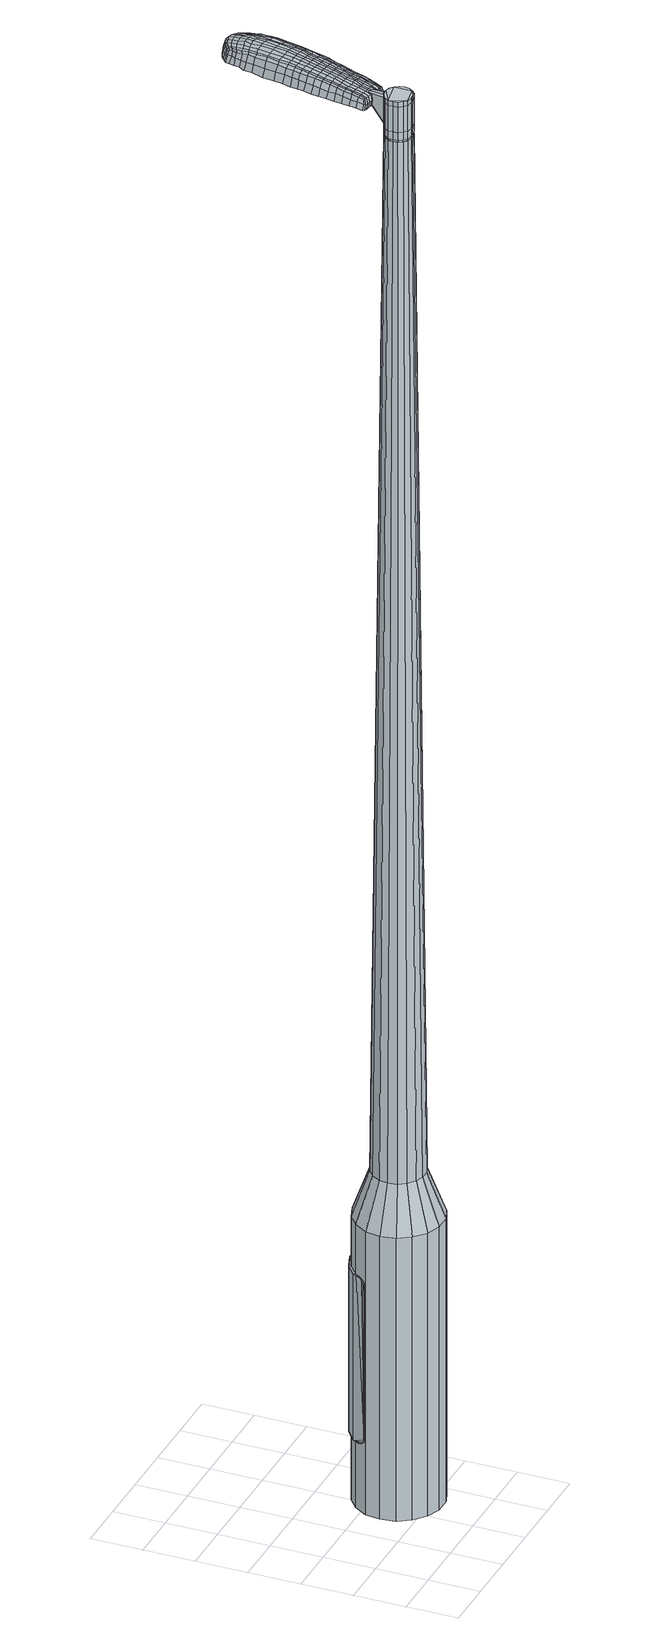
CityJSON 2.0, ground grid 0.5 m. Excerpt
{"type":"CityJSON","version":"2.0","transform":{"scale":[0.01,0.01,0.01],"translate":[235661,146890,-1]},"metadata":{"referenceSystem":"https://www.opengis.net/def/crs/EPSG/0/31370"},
"CityObjects":{
"object1":{"type":"GenericCityObject","attributes":{"cluster":640,"mean_distance_to_centroid":0.221,"new_centroid_x":235662.24,"new_centroid_y":146890.78,"mean_distance_to_camera":6.68,"H1":8.04,"H2":7.11,"Z_final":112.8,"cluster2":-1,"proj_x":235662.73,"proj_y":146890.87,"id_line":88692,"bearing_l":170.05,"distance":0.505,"orientation":"right","G_obj":80.05},"geometry":[{"type":"MultiSurface","lod":"2","boundaries":[[[0,1,2,3]],[[1,4,5,2]],[[4,6,7,5]],[[6,8,9,7]],[[8,10,11,9]],[[10,12,13,11]],[[12,14,15,13]],[[14,16,17,15]],[[16,18,19,17]],[[18,20,21,19]],[[20,22,23,21]],[[22,24,25,23]],[[24,26,27,25]],[[26,28,29,27]],[[28,30,31,29]],[[30,32,33,31]],[[32,34,35,33]],[[34,0,3,35]],[[36,37,38,39]],[[38,40,41,42]],[[41,43,42]],[[42,44,45,46]],[[45,47,46]],[[46,48,49,50]],[[49,51,50]],[[42,46,50,38]],[[50,52,39,38]],[[53,36,39]],[[2,5,7,35]],[[7,9,11,15]],[[11,13,15]],[[15,17,19,23]],[[19,21,23]],[[23,25,27,31]],[[27,29,31]],[[15,23,31,7]],[[31,33,35,7]],[[3,2,35]],[[1,0,54,55]],[[0,34,56,54]],[[34,32,57,56]],[[32,30,58,57]],[[30,28,59,58]],[[28,26,60,59]],[[26,24,61,60]],[[24,22,62,61]],[[22,20,63,62]],[[20,18,64,63]],[[18,16,65,64]],[[16,14,66,65]],[[14,12,67,66]],[[12,10,68,67]],[[10,8,69,68]],[[8,6,70,69]],[[6,4,71,70]],[[4,1,55,71]],[[55,54,72,73]],[[54,56,74,72]],[[56,57,75,74]],[[57,58,76,75]],[[58,59,77,76]],[[59,60,78,77]],[[60,61,79,78]],[[61,62,80,79]],[[62,63,81,80]],[[63,64,82,81]],[[64,65,83,82]],[[65,66,84,83]],[[66,67,85,84]],[[67,68,86,85]],[[68,69,87,86]],[[69,70,88,87]],[[70,71,89,88]],[[71,55,73,89]],[[90,91,92,73]],[[93,94,91,90]],[[95,96,94,93]],[[76,97,96,95]],[[98,99,97,76]],[[78,100,99,98]],[[101,102,100,78]],[[103,104,102,101]],[[105,106,104,103]],[[82,107,106,105]],[[83,108,107,82]],[[109,110,108,83]],[[111,112,110,109]],[[113,114,112,111]],[[115,116,114,113]],[[117,118,116,115]],[[89,119,118,117]],[[73,92,119,89]],[[120,121,122,123]],[[124,120,123,125]],[[126,124,125,127]],[[128,126,127,129]],[[130,128,129,131]],[[132,130,131,133]],[[134,132,133,135]],[[136,134,135,137]],[[138,136,137,139]],[[140,138,139,141]],[[142,140,141,143]],[[144,142,143,145]],[[146,144,145,147]],[[148,146,147,149]],[[150,148,149,151]],[[152,150,151,153]],[[72,90,73]],[[72,74,93,90]],[[74,75,95,93]],[[75,76,95]],[[77,98,76]],[[77,78,98]],[[79,101,78]],[[79,80,103,101]],[[80,81,105,103]],[[81,82,105]],[[84,109,83]],[[84,85,111,109]],[[85,86,113,111]],[[86,87,115,113]],[[87,88,117,115]],[[88,89,117]],[[154,92,91]],[[155,118,119]],[[155,156,116,118]],[[156,157,114,116]],[[157,158,112,114]],[[158,159,110,112]],[[159,108,110]],[[160,106,107]],[[160,161,104,106]],[[161,162,102,104]],[[162,100,102]],[[163,99,100]],[[163,97,99]],[[164,96,97]],[[164,165,94,96]],[[165,154,91,94]],[[39,52,152,166]],[[92,154,167,153]],[[53,39,166,121]],[[154,165,122,167]],[[36,53,121,120]],[[165,164,123,122]],[[37,36,120,124]],[[164,97,125,123]],[[38,37,124,126]],[[97,163,127,125]],[[40,38,126,128]],[[163,100,129,127]],[[41,40,128,130]],[[100,162,131,129]],[[43,41,130,132]],[[162,161,133,131]],[[42,43,132,134]],[[161,160,135,133]],[[44,42,134,136]],[[160,107,137,135]],[[45,44,136,138]],[[107,108,139,137]],[[47,45,138,140]],[[108,159,141,139]],[[46,47,140,142]],[[159,158,143,141]],[[48,46,142,144]],[[158,157,145,143]],[[49,48,144,146]],[[157,156,147,145]],[[51,49,146,148]],[[156,155,149,147]],[[50,51,148,150]],[[155,119,151,149]],[[52,50,150,152]],[[119,92,153,151]],[[152,153,168,169]],[[153,167,170,168]],[[167,122,171,170]],[[122,121,172,171]],[[121,166,173,172]],[[166,152,169,173]],[[174,175,176,177]],[[178,174,177,179]],[[174,178,180,181]],[[175,174,181,182]],[[183,184,185,186]],[[187,183,186,188]],[[183,187,189,190]],[[184,183,190,191]],[[192,193,194,195]],[[196,192,195,197]],[[192,196,198,199]],[[193,192,199,200]],[[201,202,203,204]],[[205,201,204,206]],[[201,205,207,208]],[[202,201,208,209]],[[210,211,212,213]],[[214,210,213,215]],[[210,214,216,217]],[[211,210,217,218]],[[219,220,221,222]],[[223,219,222,224]],[[219,223,225,226]],[[220,219,226,227]],[[228,229,230,231]],[[220,228,231,221]],[[228,220,227,232]],[[229,228,232,233]],[[234,235,236,237]],[[229,234,237,230]],[[234,229,233,238]],[[235,234,238,239]],[[240,178,179,241]],[[235,240,241,236]],[[240,235,239,242]],[[178,240,242,180]],[[243,244,245,246]],[[247,243,246,248]],[[243,247,249,250]],[[244,243,250,251]],[[252,253,254,255]],[[244,252,255,245]],[[252,244,251,256]],[[253,252,256,257]],[[258,259,260,261]],[[253,258,261,254]],[[258,253,257,262]],[[259,258,262,263]],[[264,265,266,267]],[[259,264,267,260]],[[264,259,263,268]],[[265,264,268,269]],[[270,175,182,271]],[[265,270,271,266]],[[270,265,269,272]],[[175,270,272,176]],[[273,274,275,276]],[[277,273,276,278]],[[273,277,279,280]],[[274,273,280,281]],[[282,283,284,285]],[[274,282,285,275]],[[282,274,281,286]],[[283,282,286,287]],[[288,289,290,291]],[[283,288,291,284]],[[288,283,287,292]],[[289,288,292,293]],[[294,187,188,295]],[[289,294,295,290]],[[294,289,293,296]],[[187,294,296,189]],[[297,298,299,300]],[[301,297,300,302]],[[297,301,303,304]],[[298,297,304,305]],[[306,307,308,309]],[[298,306,309,299]],[[306,298,305,310]],[[307,306,310,311]],[[312,313,314,315]],[[307,312,315,308]],[[312,307,311,316]],[[313,312,316,317]],[[318,319,320,321]],[[313,318,321,314]],[[318,313,317,322]],[[319,318,322,323]],[[324,184,191,325]],[[319,324,325,320]],[[324,319,323,326]],[[184,324,326,185]],[[327,213,212,328]],[[329,327,328,330]],[[327,329,331,332]],[[213,327,332,215]],[[333,329,330,334]],[[335,333,334,336]],[[333,335,337,338]],[[329,333,338,331]],[[339,335,336,340]],[[341,339,340,342]],[[339,341,343,344]],[[335,339,344,337]],[[345,341,342,346]],[[347,345,346,348]],[[345,347,349,350]],[[341,345,350,343]],[[351,347,348,352]],[[202,351,352,203]],[[351,202,209,353]],[[347,351,353,349]],[[354,355,200,199]],[[356,354,199,198]],[[354,356,357,358]],[[355,354,358,359]],[[360,361,359,358]],[[362,360,358,357]],[[360,362,363,364]],[[361,360,364,365]],[[366,367,365,364]],[[368,366,364,363]],[[366,368,369,370]],[[367,366,370,371]],[[372,373,371,370]],[[374,372,370,369]],[[372,374,207,205]],[[373,372,205,206]],[[375,376,377,378]],[[277,375,378,279]],[[375,277,278,379]],[[376,375,379,380]],[[381,196,197,382]],[[376,381,382,377]],[[381,376,380,383]],[[196,381,383,198]],[[384,385,386,387]],[[223,384,387,225]],[[384,223,224,388]],[[385,384,388,389]],[[390,391,392,393]],[[385,390,393,386]],[[390,385,389,394]],[[391,390,394,395]],[[396,193,200,397]],[[391,396,397,392]],[[396,391,395,398]],[[193,396,398,194]],[[399,400,401,402]],[[181,399,402,182]],[[399,181,180,403]],[[400,399,403,404]],[[405,406,407,408]],[[400,405,408,401]],[[405,400,404,409]],[[406,405,409,410]],[[411,204,203,412]],[[406,411,412,407]],[[411,406,410,413]],[[204,411,413,206]],[[414,415,416,417]],[[186,414,417,188]],[[414,186,185,418]],[[415,414,418,419]],[[420,208,207,421]],[[415,420,421,416]],[[420,415,419,422]],[[208,420,422,209]],[[423,424,425,426]],[[301,423,426,303]],[[423,301,302,427]],[[424,423,427,428]],[[429,214,215,430]],[[424,429,430,425]],[[429,424,428,431]],[[214,429,431,216]],[[432,433,434,435]],[[247,432,435,249]],[[432,247,248,436]],[[433,432,436,437]],[[438,439,440,441]],[[433,438,441,434]],[[438,433,437,442]],[[439,438,442,443]],[[444,211,218,445]],[[439,444,445,440]],[[444,439,443,446]],[[211,444,446,212]],[[447,448,437,436]],[[246,447,436,248]],[[447,246,245,449]],[[448,447,449,450]],[[451,452,443,442]],[[448,451,442,437]],[[451,448,450,453]],[[452,451,453,454]],[[455,328,212,446]],[[452,455,446,443]],[[455,452,454,456]],[[328,455,456,330]],[[457,458,459,460]],[[304,457,460,305]],[[457,304,303,426]],[[458,457,426,425]],[[461,332,331,462]],[[458,461,462,459]],[[461,458,425,430]],[[332,461,430,215]],[[463,464,450,449]],[[255,463,449,245]],[[463,255,254,465]],[[464,463,465,466]],[[467,468,454,453]],[[464,467,453,450]],[[467,464,466,469]],[[468,467,469,470]],[[471,334,330,456]],[[468,471,456,454]],[[471,468,470,472]],[[334,471,472,336]],[[473,474,475,476]],[[310,473,476,311]],[[473,310,305,460]],[[474,473,460,459]],[[477,338,337,478]],[[474,477,478,475]],[[477,474,459,462]],[[338,477,462,331]],[[479,480,466,465]],[[261,479,465,254]],[[479,261,260,481]],[[480,479,481,482]],[[483,484,470,469]],[[480,483,469,466]],[[483,480,482,485]],[[484,483,485,486]],[[487,340,336,472]],[[484,487,472,470]],[[487,484,486,488]],[[340,487,488,342]],[[489,490,491,492]],[[316,489,492,317]],[[489,316,311,476]],[[490,489,476,475]],[[493,344,343,494]],[[490,493,494,491]],[[493,490,475,478]],[[344,493,478,337]],[[495,496,482,481]],[[267,495,481,260]],[[495,267,266,497]],[[496,495,497,498]],[[499,500,486,485]],[[496,499,485,482]],[[499,496,498,501]],[[500,499,501,502]],[[503,346,342,488]],[[500,503,488,486]],[[503,500,502,504]],[[346,503,504,348]],[[505,506,507,508]],[[322,505,508,323]],[[505,322,317,492]],[[506,505,492,491]],[[509,350,349,510]],[[506,509,510,507]],[[509,506,491,494]],[[350,509,494,343]],[[511,512,498,497]],[[271,511,497,266]],[[511,271,182,402]],[[512,511,402,401]],[[513,514,502,501]],[[512,513,501,498]],[[513,512,401,408]],[[514,513,408,407]],[[515,352,348,504]],[[514,515,504,502]],[[515,514,407,412]],[[352,515,412,203]],[[516,517,419,418]],[[326,516,418,185]],[[516,326,323,508]],[[517,516,508,507]],[[518,353,209,422]],[[517,518,422,419]],[[518,517,507,510]],[[353,518,510,349]],[[519,520,380,379]],[[276,519,379,278]],[[519,276,275,521]],[[520,519,521,522]],[[523,356,198,383]],[[520,523,383,380]],[[523,520,522,524]],[[356,523,524,357]],[[525,526,527,528]],[[226,525,528,227]],[[525,226,225,387]],[[526,525,387,386]],[[529,530,531,532]],[[526,529,532,527]],[[529,526,386,393]],[[530,529,393,392]],[[533,355,359,534]],[[530,533,534,531]],[[533,530,392,397]],[[355,533,397,200]],[[535,536,522,521]],[[285,535,521,275]],[[535,285,284,537]],[[536,535,537,538]],[[539,362,357,524]],[[536,539,524,522]],[[539,536,538,540]],[[362,539,540,363]],[[541,542,543,544]],[[232,541,544,233]],[[541,232,227,528]],[[542,541,528,527]],[[545,546,547,548]],[[542,545,548,543]],[[545,542,527,532]],[[546,545,532,531]],[[549,361,365,550]],[[546,549,550,547]],[[549,546,531,534]],[[361,549,534,359]],[[551,552,538,537]],[[291,551,537,284]],[[551,291,290,553]],[[552,551,553,554]],[[555,368,363,540]],[[552,555,540,538]],[[555,552,554,556]],[[368,555,556,369]],[[557,558,559,560]],[[238,557,560,239]],[[557,238,233,544]],[[558,557,544,543]],[[561,562,563,564]],[[558,561,564,559]],[[561,558,543,548]],[[562,561,548,547]],[[565,367,371,566]],[[562,565,566,563]],[[565,562,547,550]],[[367,565,550,365]],[[567,568,554,553]],[[295,567,553,290]],[[567,295,188,417]],[[568,567,417,416]],[[569,374,369,556]],[[568,569,556,554]],[[569,568,416,421]],[[374,569,421,207]],[[570,571,404,403]],[[242,570,403,180]],[[570,242,239,560]],[[571,570,560,559]],[[572,573,410,409]],[[571,572,409,404]],[[572,571,559,564]],[[573,572,564,563]],[[574,373,206,413]],[[573,574,413,410]],[[574,573,563,566]],[[373,574,566,371]],[[575,576,577,578]],[[578,577,579,580]],[[581,579,577,582]],[[582,577,576,583]],[[584,585,586,587]],[[587,586,588,589]],[[590,588,586,591]],[[591,586,585,592]],[[593,594,595,596]],[[596,595,597,598]],[[599,597,595,600]],[[600,595,594,601]],[[602,603,604,605]],[[605,604,606,607]],[[608,606,604,609]],[[609,604,603,610]],[[611,612,613,614]],[[614,613,615,616]],[[617,615,613,618]],[[618,613,612,619]],[[620,621,622,623]],[[623,622,624,625]],[[626,624,622,627]],[[627,622,621,628]],[[629,630,631,632]],[[632,631,621,620]],[[628,621,631,633]],[[633,631,630,634]],[[635,636,637,638]],[[638,637,630,629]],[[634,630,637,639]],[[639,637,636,640]],[[580,579,641,642]],[[642,641,636,635]],[[640,636,641,643]],[[643,641,579,581]],[[644,645,646,647]],[[647,646,648,649]],[[650,648,646,651]],[[651,646,645,652]],[[653,654,655,656]],[[656,655,645,644]],[[652,645,655,657]],[[657,655,654,658]],[[659,660,661,662]],[[662,661,654,653]],[[658,654,661,663]],[[663,661,660,664]],[[665,666,667,668]],[[668,667,660,659]],[[664,660,667,669]],[[669,667,666,670]],[[583,576,671,672]],[[672,671,666,665]],[[670,666,671,673]],[[673,671,576,575]],[[674,675,676,677]],[[677,676,678,679]],[[680,678,676,681]],[[681,676,675,682]],[[683,684,685,686]],[[686,685,675,674]],[[682,675,685,687]],[[687,685,684,688]],[[689,690,691,692]],[[692,691,684,683]],[[688,684,691,693]],[[693,691,690,694]],[[589,588,695,696]],[[696,695,690,689]],[[694,690,695,697]],[[697,695,588,590]],[[698,699,700,701]],[[701,700,702,703]],[[704,702,700,705]],[[705,700,699,706]],[[707,708,709,710]],[[710,709,699,698]],[[706,699,709,711]],[[711,709,708,712]],[[713,714,715,716]],[[716,715,708,707]],[[712,708,715,717]],[[717,715,714,718]],[[719,720,721,722]],[[722,721,714,713]],[[718,714,721,723]],[[723,721,720,724]],[[592,585,725,726]],[[726,725,720,719]],[[724,720,725,727]],[[727,725,585,584]],[[611,614,728,729]],[[729,728,730,731]],[[732,730,728,733]],[[733,728,614,616]],[[731,730,734,735]],[[735,734,736,737]],[[738,736,734,739]],[[739,734,730,732]],[[737,736,740,741]],[[741,740,742,743]],[[744,742,740,745]],[[745,740,736,738]],[[743,742,746,747]],[[747,746,748,749]],[[750,748,746,751]],[[751,746,742,744]],[[749,748,752,753]],[[753,752,603,602]],[[610,603,752,754]],[[754,752,748,750]],[[601,755,756,600]],[[600,756,757,599]],[[758,757,756,759]],[[759,756,755,760]],[[760,761,762,759]],[[759,762,763,758]],[[764,763,762,765]],[[765,762,761,766]],[[766,767,768,765]],[[765,768,769,764]],[[770,769,768,771]],[[771,768,767,772]],[[772,773,774,771]],[[771,774,775,770]],[[608,775,774,606]],[[606,774,773,607]],[[776,777,778,779]],[[779,778,678,680]],[[679,678,778,780]],[[780,778,777,781]],[[598,597,782,783]],[[783,782,777,776]],[[781,777,782,784]],[[784,782,597,599]],[[785,786,787,788]],[[788,787,624,626]],[[625,624,787,789]],[[789,787,786,790]],[[791,792,793,794]],[[794,793,786,785]],[[790,786,793,795]],[[795,793,792,796]],[[601,594,797,798]],[[798,797,792,791]],[[796,792,797,799]],[[799,797,594,593]],[[800,801,802,803]],[[803,802,582,583]],[[581,582,802,804]],[[804,802,801,805]],[[806,807,808,809]],[[809,808,801,800]],[[805,801,808,810]],[[810,808,807,811]],[[602,605,812,813]],[[813,812,807,806]],[[811,807,812,814]],[[814,812,605,607]],[[815,816,817,818]],[[818,817,587,589]],[[584,587,817,819]],[[819,817,816,820]],[[608,609,821,822]],[[822,821,816,815]],[[820,816,821,823]],[[823,821,609,610]],[[824,825,702,826]],[[826,702,704]],[[703,702,825,827]],[[616,615,828,829]],[[829,828,825,824]],[[827,825,828,830]],[[830,828,615,617]],[[831,832,833,834]],[[834,833,648,650]],[[649,648,833,835]],[[835,833,832,836]],[[837,838,839,840]],[[840,839,832,831]],[[836,832,839,841]],[[841,839,838,842]],[[619,612,843,844]],[[844,843,838,837]],[[842,838,843,845]],[[845,843,612,611]],[[836,846,847,835]],[[835,847,647,649]],[[644,647,847,848]],[[848,847,846,849]],[[842,850,851,841]],[[841,851,846,836]],[[849,846,851,852]],[[852,851,850,853]],[[611,729,854,845]],[[845,854,850,842]],[[853,850,854,855]],[[855,854,729,731]],[[856,857,858,859]],[[859,858,705,706]],[[704,705,858,826]],[[826,858,857,824]],[[732,733,860,861]],[[861,860,857,856]],[[824,857,860,829]],[[829,860,733,616]],[[849,862,863,848]],[[848,863,656,644]],[[653,656,863,864]],[[864,863,862,865]],[[853,866,867,852]],[[852,867,862,849]],[[865,862,867,868]],[[868,867,866,869]],[[731,735,870,855]],[[855,870,866,853]],[[869,866,870,871]],[[871,870,735,737]],[[872,873,874,875]],[[875,874,711,712]],[[706,711,874,859]],[[859,874,873,856]],[[738,739,876,877]],[[877,876,873,872]],[[856,873,876,861]],[[861,876,739,732]],[[865,878,879,864]],[[864,879,662,653]],[[659,662,879,880]],[[879,878,880]],[[869,881,882,868]],[[868,882,878,865]],[[880,878,882,883]],[[883,882,881,884]],[[737,741,885,871]],[[871,885,881,869]],[[884,881,885,886]],[[886,885,741,743]],[[887,888,889,890]],[[890,889,717,718]],[[712,717,889,875]],[[875,889,888,872]],[[744,745,891,892]],[[892,891,888,887]],[[872,888,891,877]],[[877,891,745,738]],[[893,894,880]],[[880,894,668,659]],[[665,668,894,895]],[[895,894,893,896]],[[884,897,898,883]],[[883,898,893,880]],[[896,893,898,899]],[[899,898,897,900]],[[743,747,901,886]],[[886,901,897,884]],[[900,897,901,902]],[[902,901,747,749]],[[903,904,905,906]],[[906,905,723,724]],[[718,723,905,890]],[[890,905,904,887]],[[750,751,907,908]],[[908,907,904,903]],[[887,904,907,892]],[[892,907,751,744]],[[896,909,910,895]],[[895,910,672,665]],[[583,672,910,803]],[[803,910,909,800]],[[900,911,912,899]],[[899,912,909,896]],[[800,909,912,809]],[[809,912,911,806]],[[749,753,913,902]],[[902,913,911,900]],[[806,911,913,813]],[[813,913,753,602]],[[820,914,915,819]],[[819,915,727,584]],[[724,727,915,906]],[[906,915,914,903]],[[610,754,916,823]],[[823,916,914,820]],[[903,914,916,908]],[[908,916,754,750]],[[781,917,918,780]],[[780,918,677,679]],[[674,677,918,919]],[[919,918,917,920]],[[599,757,921,784]],[[784,921,917,781]],[[920,917,921,922]],[[922,921,757,758]],[[923,924,925,926]],[[926,925,627,628]],[[626,627,925,788]],[[788,925,924,785]],[[927,928,929,930]],[[930,929,924,923]],[[785,924,929,794]],[[794,929,928,791]],[[760,755,931,932]],[[932,931,928,927]],[[791,928,931,798]],[[798,931,755,601]],[[920,933,934,919]],[[919,934,686,674]],[[683,686,934,935]],[[935,934,933,936]],[[758,763,937,922]],[[922,937,933,920]],[[936,933,937,938]],[[938,937,763,764]],[[939,940,941,942]],[[942,941,633,634]],[[628,633,941,926]],[[926,941,940,923]],[[943,944,945,946]],[[946,945,940,939]],[[923,940,945,930]],[[930,945,944,927]],[[766,761,947,948]],[[948,947,944,943]],[[927,944,947,932]],[[932,947,761,760]],[[936,949,950,935]],[[935,950,692,683]],[[689,692,950,951]],[[951,950,949,952]],[[764,769,953,938]],[[938,953,949,936]],[[952,949,953,954]],[[954,953,769,770]],[[955,956,957,958]],[[958,957,639,640]],[[634,639,957,942]],[[942,957,956,939]],[[959,960,961,962]],[[962,961,956,955]],[[939,956,961,946]],[[946,961,960,943]],[[772,767,963,964]],[[964,963,960,959]],[[943,960,963,948]],[[948,963,767,766]],[[952,965,966,951]],[[951,966,696,689]],[[589,696,966,818]],[[818,966,965,815]],[[770,775,967,954]],[[954,967,965,952]],[[815,965,967,822]],[[822,967,775,608]],[[805,968,969,804]],[[804,969,643,581]],[[640,643,969,958]],[[958,969,968,955]],[[811,970,971,810]],[[810,971,968,805]],[[955,968,971,962]],[[962,971,970,959]],[[607,773,972,814]],[[814,972,970,811]],[[959,970,972,964]],[[964,972,773,772]],[[575,578,177,176]],[[578,580,179,177]],[[590,591,190,189]],[[591,592,191,190]],[[593,596,195,194]],[[596,598,197,195]],[[617,618,217,216]],[[618,619,218,217]],[[620,623,222,221]],[[623,625,224,222]],[[629,632,231,230]],[[632,620,221,231]],[[635,638,237,236]],[[638,629,230,237]],[[580,642,241,179]],[[642,635,236,241]],[[650,651,250,249]],[[651,652,251,250]],[[652,657,256,251]],[[657,658,257,256]],[[658,663,262,257]],[[663,664,263,262]],[[664,669,268,263]],[[669,670,269,268]],[[670,673,272,269]],[[673,575,176,272]],[[680,681,280,279]],[[681,682,281,280]],[[682,687,286,281]],[[687,688,287,286]],[[688,693,292,287]],[[693,694,293,292]],[[694,697,296,293]],[[697,590,189,296]],[[698,701,300,299]],[[701,703,302,300]],[[707,710,309,308]],[[710,698,299,309]],[[713,716,315,314]],[[716,707,308,315]],[[719,722,321,320]],[[722,713,314,321]],[[592,726,325,191]],[[726,719,320,325]],[[776,779,378,377]],[[779,680,279,378]],[[598,783,382,197]],[[783,776,377,382]],[[625,789,388,224]],[[789,790,389,388]],[[790,795,394,389]],[[795,796,395,394]],[[796,799,398,395]],[[799,593,194,398]],[[703,427,302]],[[703,827,428,427]],[[827,830,431,428]],[[830,617,216,431]],[[831,834,435,434]],[[834,650,249,435]],[[837,840,441,440]],[[840,831,434,441]],[[619,844,445,218]],[[844,837,440,445]],[[973,974,975,976]],[[977,978,976,975]],[[979,980,981,982]],[[983,984,985,986]],[[974,987,988,975]],[[989,977,975,988]],[[990,979,982,991]],[[992,993,984,983]],[[987,994,995,988]],[[995,996,989,988]],[[997,990,991,998]],[[999,993,992,1000]],[[994,1001,1002,995]],[[1002,1003,996,995]],[[1004,997,998,1005]],[[1006,999,1000,1007]],[[1008,1009,1010,1011]],[[1012,1013,1009,1008]],[[1012,1014,1015,1013]],[[1014,1016,1017,1015]],[[1018,1019,1020,1021]],[[1022,1023,1019,1018]],[[1024,1025,1023,1022]],[[1026,1027,1025,1024]],[[1021,1010,1009,1018]],[[1018,1009,1013,1022]],[[1013,1015,1024,1022]],[[1015,1017,1026,1024]],[[982,981,978,977]],[[991,982,977,989]],[[996,998,991,989]],[[1003,1005,998,996]],[[983,986,980,979]],[[992,983,979,990]],[[1000,992,990,997]],[[1007,1000,997,1004]],[[984,1008,1011,985]],[[993,1012,1008,984]],[[1014,1012,993,999]],[[1016,1014,999,1006]],[[1028,1029,1030,1031]],[[1030,1032,1033,1034]],[[1030,1034,1035,1036]],[[1030,1036,1031]],[[1037,1028,1031,1038]],[[1039,1038,1031,1040]],[[1041,1040,1031]],[[1042,1030,1029,1043]],[[1044,1042,1043,1045]],[[1046,1044,1045,1047]],[[1048,1046,1047,1049]],[[1050,1048,1049,1051]],[[1051,1052,1053,1054]],[[1051,1054,1055,1056]],[[1051,1056,1057,1058]],[[1057,1059,1060,1061]],[[1057,1061,1062,1063]],[[1057,1063,1058]],[[1051,1058,1050]],[[1064,1065,1029,1028]],[[1066,1067,1032,1030]],[[1068,1069,1041,1031]],[[1065,1070,1043,1029]],[[1071,1066,1030,1042]],[[1070,1072,1045,1043]],[[1073,1071,1042,1044]],[[1072,1074,1047,1045]],[[1075,1073,1044,1046]],[[1074,1076,1049,1047]],[[1077,1075,1046,1048]],[[1076,1078,1051,1049]],[[1079,1077,1048,1050]],[[1078,1080,1052,1051]],[[1081,1082,1059,1057]],[[1083,1079,1050,1058]],[[1053,1052,1080,1084]],[[1054,1053,1084,1085]],[[1055,1054,1085,1086]],[[1056,1055,1086,1087]],[[1057,1056,1087,1081]],[[1088,1064,1028,1037]],[[1089,1088,1037,1038]],[[1090,1089,1038,1039]],[[1091,1090,1039,1040]],[[1069,1091,1040,1041]],[[1033,1032,1067,1092]],[[1060,1059,1082,1093]],[[1034,1033,1092,1094]],[[1035,1034,1094,1095]],[[1036,1035,1095,1096]],[[1031,1036,1096,1068]],[[1061,1060,1093,1097]],[[1062,1061,1097,1098]],[[1063,1062,1098,1099]],[[1058,1063,1099,1083]]]}]}
},
"vertices":[
[129,122,384],[143,116,384],[143,116,96],[129,122,96],[155,107,384],[155,107,96],[162,94,384],[162,94,96],[164,80,384],[164,80,96],[162,65,384],[162,65,96],[155,53,384],[155,53,96],[143,43,384],[143,43,96],[130,38,384],[130,38,96],[115,38,384],[115,38,96],[101,43,384],[101,43,96],[90,53,384],[90,53,96],[82,65,384],[82,65,96],[80,80,384],[80,80,96],[82,94,384],[82,94,96],[90,107,384],[90,107,96],[101,116,384],[101,116,96],[115,121,384],[115,121,96],[115,91,1524],[112,88,1524],[109,84,1524],[124,93,1524],[109,80,1524],[109,75,1524],[115,68,1524],[112,71,1524],[120,67,1524],[124,67,1524],[132,71,1524],[129,68,1524],[135,75,1524],[136,80,1524],[132,88,1524],[135,84,1524],[129,91,1524],[120,93,1524],[126,105,429],[135,102,429],[118,105,429],[110,102,429],[103,96,429],[98,88,429],[97,80,429],[98,71,429],[103,64,429],[110,58,429],[118,55,429],[127,55,429],[135,58,429],[141,64,429],[146,71,429],[147,80,429],[146,88,429],[141,96,429],[124,93,1483],[129,91,1483],[120,93,1483],[115,91,1483],[112,88,1483],[109,84,1483],[109,80,1483],[109,75,1483],[112,71,1483],[115,68,1483],[120,67,1483],[124,67,1483],[129,68,1483],[132,71,1483],[135,75,1483],[136,80,1483],[135,84,1483],[132,88,1483],[124,92,1483],[124,92,1485],[129,91,1485],[120,92,1483],[120,92,1485],[116,91,1483],[116,91,1485],[112,88,1485],[110,84,1483],[110,84,1485],[109,80,1485],[110,75,1483],[110,75,1485],[112,72,1483],[112,72,1485],[116,69,1483],[116,69,1485],[120,67,1485],[124,67,1485],[129,69,1483],[129,69,1485],[132,72,1483],[132,72,1485],[134,75,1483],[134,75,1485],[135,80,1483],[135,80,1485],[134,84,1483],[134,84,1485],[132,88,1485],[115,91,1519],[120,93,1519],[120,93,1493],[115,91,1493],[112,88,1519],[112,88,1493],[109,84,1519],[109,84,1493],[109,80,1519],[109,80,1493],[109,75,1519],[109,75,1493],[112,71,1519],[112,71,1493],[115,68,1519],[115,68,1493],[120,67,1519],[120,67,1493],[124,67,1519],[124,67,1493],[129,68,1519],[129,68,1493],[132,71,1519],[132,71,1493],[135,75,1519],[135,75,1493],[136,80,1519],[136,80,1493],[135,84,1519],[135,84,1493],[132,88,1519],[132,88,1493],[129,91,1519],[129,91,1493],[124,93,1485],[135,84,1485],[136,80,1485],[135,75,1485],[132,71,1485],[129,68,1485],[115,68,1485],[112,71,1485],[109,75,1485],[109,84,1485],[115,91,1485],[120,93,1485],[124,93,1519],[124,93,1493],[131,111,1513],[131,111,1518],[128,111,1513],[125,112,1513],[125,112,1518],[128,111,1518],[160,181,1519],[158,174,1518],[160,175,1509],[161,182,1510],[161,189,1519],[163,191,1510],[160,189,1526],[158,180,1525],[157,173,1525],[122,188,1519],[121,181,1518],[122,180,1525],[123,187,1525],[123,197,1519],[124,195,1526],[122,198,1510],[121,190,1510],[120,182,1509],[152,257,1519],[155,256,1519],[156,257,1513],[152,258,1513],[148,257,1519],[148,258,1513],[147,255,1524],[151,256,1524],[155,255,1524],[139,184,1530],[138,177,1529],[141,176,1529],[142,184,1530],[141,193,1531],[144,193,1531],[137,194,1530],[135,185,1530],[134,178,1529],[125,105,1512],[128,104,1512],[128,105,1517],[126,106,1517],[122,105,1512],[123,106,1517],[122,106,1506],[125,106,1506],[128,105,1506],[169,240,1519],[168,236,1519],[170,237,1512],[170,240,1512],[168,242,1518],[170,243,1512],[168,242,1522],[167,240,1523],[167,236,1524],[168,232,1519],[168,226,1519],[169,227,1512],[170,232,1512],[167,231,1524],[166,226,1525],[167,220,1519],[166,212,1519],[167,213,1511],[169,221,1511],[165,220,1526],[164,212,1526],[164,201,1519],[165,202,1510],[162,200,1526],[143,109,1513],[145,117,1513],[143,116,1518],[142,109,1517],[141,104,1512],[141,105,1516],[142,104,1506],[144,110,1507],[146,117,1507],[146,124,1514],[148,131,1515],[147,131,1520],[145,123,1519],[148,125,1507],[150,132,1507],[150,138,1515],[152,146,1516],[150,145,1522],[148,138,1521],[151,139,1508],[153,147,1508],[153,153,1517],[155,160,1517],[153,159,1524],[152,152,1523],[155,154,1508],[157,161,1509],[157,167,1518],[155,166,1524],[158,168,1509],[134,247,1519],[133,243,1519],[134,243,1524],[135,246,1523],[135,249,1518],[135,248,1522],[134,250,1512],[132,248,1512],[131,245,1512],[131,239,1519],[130,233,1519],[131,232,1525],[132,238,1524],[130,240,1512],[129,234,1512],[128,227,1519],[127,220,1519],[128,219,1526],[130,226,1526],[127,229,1511],[126,221,1511],[125,208,1519],[126,207,1526],[124,210,1510],[113,115,1513],[114,122,1513],[113,123,1507],[112,116,1507],[113,109,1512],[112,110,1506],[114,110,1516],[114,114,1517],[115,121,1518],[115,130,1514],[116,137,1515],[115,138,1507],[114,131,1507],[116,129,1519],[117,136,1520],[116,144,1515],[117,152,1516],[116,153,1508],[115,146,1508],[118,143,1521],[119,151,1522],[118,159,1517],[119,166,1517],[118,168,1509],[117,161,1508],[120,158,1523],[120,165,1524],[120,174,1518],[119,175,1509],[121,173,1524],[127,111,1519],[129,111,1519],[128,118,1520],[130,118,1520],[125,119,1520],[124,112,1519],[129,126,1522],[132,125,1522],[130,133,1523],[133,133,1523],[127,134,1523],[126,126,1521],[132,141,1524],[134,140,1524],[133,148,1525],[136,147,1525],[130,148,1525],[128,141,1524],[134,155,1526],[137,155,1526],[135,162,1527],[138,162,1527],[132,163,1527],[131,156,1526],[137,170,1528],[140,169,1528],[133,170,1528],[151,253,1527],[155,252,1527],[147,252,1526],[146,248,1527],[150,248,1528],[154,247,1528],[149,242,1529],[153,241,1529],[145,242,1528],[144,235,1530],[148,235,1530],[151,234,1530],[146,228,1531],[150,227,1531],[142,228,1530],[141,219,1531],[145,219,1531],[149,218,1531],[143,206,1531],[146,205,1531],[139,206,1531],[136,251,1518],[138,253,1519],[138,254,1513],[135,252,1513],[136,249,1523],[139,251,1523],[143,255,1519],[142,256,1513],[143,253,1524],[168,244,1518],[167,247,1518],[166,246,1523],[167,243,1523],[169,245,1513],[168,248,1513],[165,250,1519],[162,253,1519],[162,251,1524],[164,249,1523],[165,251,1513],[162,254,1513],[159,255,1519],[159,253,1524],[159,256,1513],[156,180,1528],[155,181,1528],[153,174,1528],[155,173,1527],[158,189,1528],[156,190,1529],[152,182,1529],[149,182,1530],[147,175,1529],[150,174,1528],[154,190,1529],[151,191,1530],[146,183,1530],[144,176,1529],[147,192,1531],[125,186,1528],[127,186,1529],[128,195,1529],[126,195,1528],[124,179,1527],[126,179,1528],[131,185,1529],[132,194,1530],[130,178,1528],[113,107,1512],[115,106,1512],[116,108,1517],[114,108,1517],[113,108,1506],[115,107,1506],[119,106,1512],[119,107,1517],[118,107,1506],[140,102,1512],[138,102,1512],[139,103,1506],[141,103,1506],[139,103,1517],[138,104,1517],[136,103,1512],[133,103,1512],[134,104,1506],[137,104,1506],[136,104,1517],[133,104,1517],[131,104,1512],[131,105,1506],[131,105,1517],[140,109,1519],[139,109,1519],[142,116,1520],[140,116,1520],[137,109,1519],[134,110,1519],[138,117,1520],[136,117,1520],[132,110,1519],[133,118,1520],[115,113,1519],[117,113,1519],[118,120,1520],[116,121,1520],[120,112,1519],[121,120,1520],[144,123,1521],[142,124,1521],[145,131,1522],[144,131,1522],[140,124,1521],[137,124,1521],[141,131,1522],[138,132,1523],[134,125,1522],[136,132,1523],[117,128,1521],[119,128,1521],[120,135,1522],[118,135,1522],[122,127,1521],[124,134,1522],[147,138,1523],[145,138,1523],[149,145,1524],[147,145,1524],[143,139,1523],[140,139,1524],[144,146,1525],[141,146,1525],[137,140,1524],[139,147,1525],[119,143,1523],[121,142,1523],[122,150,1524],[120,150,1524],[125,142,1524],[126,149,1525],[150,152,1525],[148,153,1525],[152,159,1526],[150,160,1526],[146,153,1526],[143,154,1526],[147,160,1527],[144,161,1527],[140,154,1526],[141,161,1527],[121,157,1525],[123,157,1525],[124,164,1526],[122,165,1526],[127,156,1526],[128,164,1527],[153,166,1527],[152,167,1527],[149,167,1527],[146,168,1528],[143,169,1528],[123,172,1527],[125,172,1527],[129,171,1528],[136,247,1525],[138,249,1525],[135,244,1526],[137,245,1526],[142,251,1526],[141,247,1527],[166,241,1525],[165,243,1525],[165,239,1526],[166,237,1525],[164,246,1525],[161,249,1526],[160,244,1527],[163,242,1526],[158,251,1526],[157,246,1527],[134,239,1526],[136,240,1527],[132,233,1527],[135,233,1528],[140,241,1528],[139,234,1529],[166,232,1526],[164,234,1527],[164,228,1528],[165,226,1527],[162,236,1527],[159,238,1528],[158,231,1529],[161,230,1528],[156,240,1528],[155,233,1530],[131,226,1528],[133,227,1529],[130,218,1528],[132,219,1529],[138,228,1529],[136,219,1530],[164,220,1528],[163,221,1528],[161,213,1529],[163,212,1528],[160,223,1529],[157,225,1530],[155,216,1530],[159,214,1530],[154,226,1530],[152,217,1531],[128,207,1529],[130,207,1529],[134,207,1530],[161,201,1528],[159,201,1529],[156,202,1530],[153,204,1530],[150,204,1531],[158,176,1509],[156,175,1518],[158,181,1518],[160,183,1509],[160,190,1519],[161,191,1510],[158,189,1525],[156,181,1525],[155,174,1525],[124,180,1525],[123,181,1518],[124,188,1518],[125,187,1525],[125,196,1519],[126,195,1525],[124,198,1510],[123,189,1509],[122,182,1509],[155,255,1513],[155,254,1519],[152,255,1519],[152,256,1513],[148,255,1519],[148,256,1513],[148,253,1524],[151,254,1524],[155,253,1524],[141,177,1528],[138,177,1528],[139,185,1529],[142,184,1529],[141,193,1529],[144,193,1529],[137,194,1529],[136,185,1529],[135,178,1528],[128,107,1516],[128,106,1512],[126,107,1512],[126,108,1516],[123,107,1512],[123,108,1516],[123,108,1506],[126,108,1506],[129,107,1506],[168,237,1512],[167,236,1519],[167,239,1518],[168,240,1512],[167,242,1518],[168,242,1512],[166,241,1522],[165,239,1523],[165,236,1523],[167,227,1512],[166,226,1519],[166,232,1519],[168,232,1512],[165,231,1524],[164,226,1525],[165,214,1511],[164,213,1519],[165,220,1519],[167,221,1511],[163,220,1525],[162,212,1526],[162,201,1519],[163,202,1510],[160,201,1526],[142,117,1518],[143,117,1513],[141,110,1513],[140,109,1517],[140,105,1512],[139,106,1515],[141,106,1506],[142,110,1506],[144,118,1507],[145,131,1520],[146,132,1514],[144,124,1514],[143,124,1519],[146,125,1507],[148,132,1507],[148,146,1522],[150,146,1516],[148,139,1515],[147,138,1521],[150,140,1508],[151,147,1508],[151,160,1523],[153,161,1517],[151,153,1516],[150,153,1522],[153,154,1508],[155,161,1508],[155,168,1517],[153,167,1524],[156,169,1509],[136,242,1523],[134,243,1519],[135,246,1518],[137,245,1523],[136,248,1518],[137,247,1522],[135,249,1512],[134,247,1512],[133,244,1512],[133,232,1525],[132,233,1519],[133,238,1519],[134,237,1524],[132,239,1512],[131,234,1512],[130,218,1526],[129,219,1519],[130,227,1519],[132,226,1525],[129,228,1511],[128,221,1511],[127,208,1519],[128,207,1526],[126,209,1510],[115,123,1507],[116,122,1513],[115,115,1513],[114,116,1506],[115,109,1512],[114,110,1506],[116,110,1515],[116,114,1517],[117,121,1518],[117,138,1507],[118,137,1514],[117,129,1514],[116,131,1507],[118,129,1519],[119,136,1520],[118,153,1508],[119,152,1516],[118,144,1515],[117,146,1508],[120,143,1521],[121,151,1522],[120,168,1508],[121,166,1517],[120,159,1516],[119,160,1508],[121,158,1522],[122,165,1523],[122,174,1517],[121,175,1509],[123,172,1524],[127,112,1518],[129,112,1518],[128,119,1519],[130,119,1519],[125,120,1519],[124,113,1518],[129,126,1520],[132,126,1520],[130,134,1521],[133,133,1521],[127,134,1521],[126,127,1520],[132,141,1523],[134,141,1523],[133,148,1524],[136,148,1524],[130,149,1524],[129,142,1523],[134,156,1525],[137,155,1525],[136,163,1526],[138,162,1526],[132,164,1526],[131,156,1525],[137,170,1527],[140,170,1527],[133,171,1527],[154,251,1526],[151,251,1526],[147,251,1525],[146,247,1526],[150,247,1526],[154,247,1526],[152,241,1528],[149,241,1528],[145,241,1527],[144,234,1528],[148,234,1529],[151,234,1529],[150,227,1530],[147,227,1530],[143,227,1529],[141,219,1530],[145,218,1530],[148,218,1530],[146,205,1530],[143,206,1530],[139,206,1530],[139,252,1513],[139,251,1518],[137,249,1518],[136,250,1512],[138,248,1523],[140,249,1523],[143,253,1519],[143,254,1513],[144,252,1523],[164,244,1523],[165,246,1518],[166,243,1518],[165,242,1523],[167,244,1512],[166,246,1512],[160,250,1523],[161,251,1519],[163,248,1519],[162,247,1523],[164,249,1513],[161,252,1513],[158,253,1519],[158,252,1524],[158,254,1513],[153,174,1527],[154,181,1527],[155,181,1527],[154,174,1526],[157,189,1527],[156,190,1528],[147,176,1528],[148,183,1528],[151,182,1528],[150,175,1527],[153,191,1528],[150,191,1529],[145,183,1529],[144,176,1528],[147,192,1529],[129,195,1528],[128,186,1527],[126,186,1527],[127,195,1527],[125,179,1526],[127,179,1527],[131,186,1528],[133,194,1528],[130,179,1527],[117,109,1516],[116,109,1512],[116,109,1516],[115,110,1506],[119,108,1512],[120,109,1516],[119,109,1506],[139,105,1506],[139,105,1512],[139,104,1512],[140,105,1506],[139,105,1516],[138,106,1516],[134,106,1506],[134,105,1512],[136,105,1512],[137,106,1506],[136,106,1516],[133,106,1516],[131,106,1512],[131,107,1506],[131,107,1516],[139,110,1518],[140,110,1518],[141,117,1519],[140,117,1519],[134,111,1518],[137,110,1518],[138,117,1519],[136,118,1519],[132,111,1518],[133,118,1519],[118,121,1519],[117,114,1518],[116,114,1518],[117,121,1519],[121,113,1518],[122,120,1519],[142,124,1520],[143,124,1520],[144,131,1521],[143,131,1521],[137,125,1520],[140,125,1520],[141,132,1521],[138,132,1521],[134,125,1520],[136,133,1521],[120,136,1521],[119,128,1520],[118,128,1520],[119,136,1521],[123,128,1520],[124,135,1521],[145,139,1522],[146,138,1522],[147,146,1523],[140,140,1522],[143,139,1522],[144,146,1523],[141,147,1524],[137,140,1523],[139,147,1524],[123,150,1523],[121,143,1522],[120,143,1522],[121,150,1523],[125,142,1522],[126,150,1523],[148,153,1524],[149,153,1524],[151,160,1525],[150,160,1525],[143,154,1525],[146,154,1524],[147,161,1525],[144,161,1526],[140,155,1525],[141,162,1526],[125,165,1525],[124,158,1524],[122,158,1524],[123,165,1525],[127,157,1524],[128,164,1525],[151,167,1526],[152,167,1526],[146,168,1527],[149,168,1526],[143,169,1527],[126,172,1526],[124,172,1526],[129,171,1526],[139,247,1524],[137,246,1524],[136,243,1525],[138,244,1525],[143,249,1525],[142,246,1525],[164,239,1525],[164,242,1524],[165,240,1524],[165,237,1525],[160,244,1526],[160,248,1525],[162,245,1524],[162,241,1525],[157,249,1525],[157,246,1526],[137,239,1526],[135,238,1526],[134,232,1526],[136,233,1527],[141,240,1526],[140,234,1527],[163,228,1527],[163,234,1526],[164,232,1526],[163,226,1526],[158,231,1528],[159,238,1527],[161,236,1526],[160,229,1527],[156,239,1527],[155,233,1528],[134,227,1527],[133,226,1527],[131,218,1527],[133,218,1528],[138,227,1528],[137,219,1529],[160,213,1528],[162,221,1527],[163,220,1527],[161,212,1527],[155,216,1529],[156,224,1529],[159,223,1528],[158,215,1528],[153,226,1529],[152,217,1530],[131,207,1528],[129,207,1528],[135,207,1529],[158,202,1528],[159,201,1528],[153,204,1529],[156,203,1529],[149,205,1530],[141,105,1508],[134,106,1508],[141,138,1509],[148,137,1509],[145,159,1510],[154,158,1510],[153,198,1512],[162,196,1512],[159,179,1511],[150,180,1511],[156,216,1513],[158,229,1514],[166,228,1514],[165,214,1513],[127,107,1508],[133,139,1509],[137,161,1510],[143,200,1512],[140,182,1511],[147,217,1513],[149,231,1514],[121,109,1508],[125,141,1509],[128,162,1510],[134,201,1512],[131,184,1511],[140,232,1514],[137,219,1513],[114,110,1508],[117,142,1509],[120,164,1510],[125,203,1512],[122,185,1511],[131,234,1514],[128,221,1513],[160,242,1514],[159,247,1514],[166,246,1514],[168,241,1514],[151,244,1514],[152,249,1514],[143,245,1514],[145,250,1514],[135,247,1514],[138,251,1514],[157,253,1515],[155,256,1515],[156,256,1515],[161,252,1515],[153,253,1515],[153,256,1515],[149,254,1515],[152,257,1515],[144,255,1515],[151,257,1515],[87,105,334],[89,109,334],[89,109,165],[82,96,171],[87,105,165],[85,102,165],[84,99,166],[83,98,167],[82,97,169],[85,102,334],[84,99,333],[83,98,332],[82,97,331],[82,96,328],[101,118,165],[101,118,334],[115,123,165],[115,123,334],[130,123,165],[130,123,334],[144,118,165],[144,118,334],[156,108,165],[156,108,334],[158,105,334],[160,101,334],[161,99,333],[162,97,332],[163,96,331],[163,96,328],[158,105,165],[163,96,171],[163,96,169],[162,97,167],[161,99,166],[160,101,165],[90,104,334],[92,107,334],[92,107,165],[90,104,165],[84,95,171],[84,95,328],[102,116,334],[102,116,165],[115,120,334],[115,120,165],[129,120,334],[129,120,165],[143,115,334],[143,115,165],[153,107,334],[153,107,165],[155,103,334],[161,94,328],[161,94,171],[155,103,165],[157,100,334],[159,98,333],[160,96,332],[160,95,331],[88,101,334],[86,98,333],[85,96,332],[85,95,331],[88,101,165],[160,95,169],[86,98,166],[85,96,167],[85,95,169],[160,96,167],[159,98,166],[157,100,165]
]}
